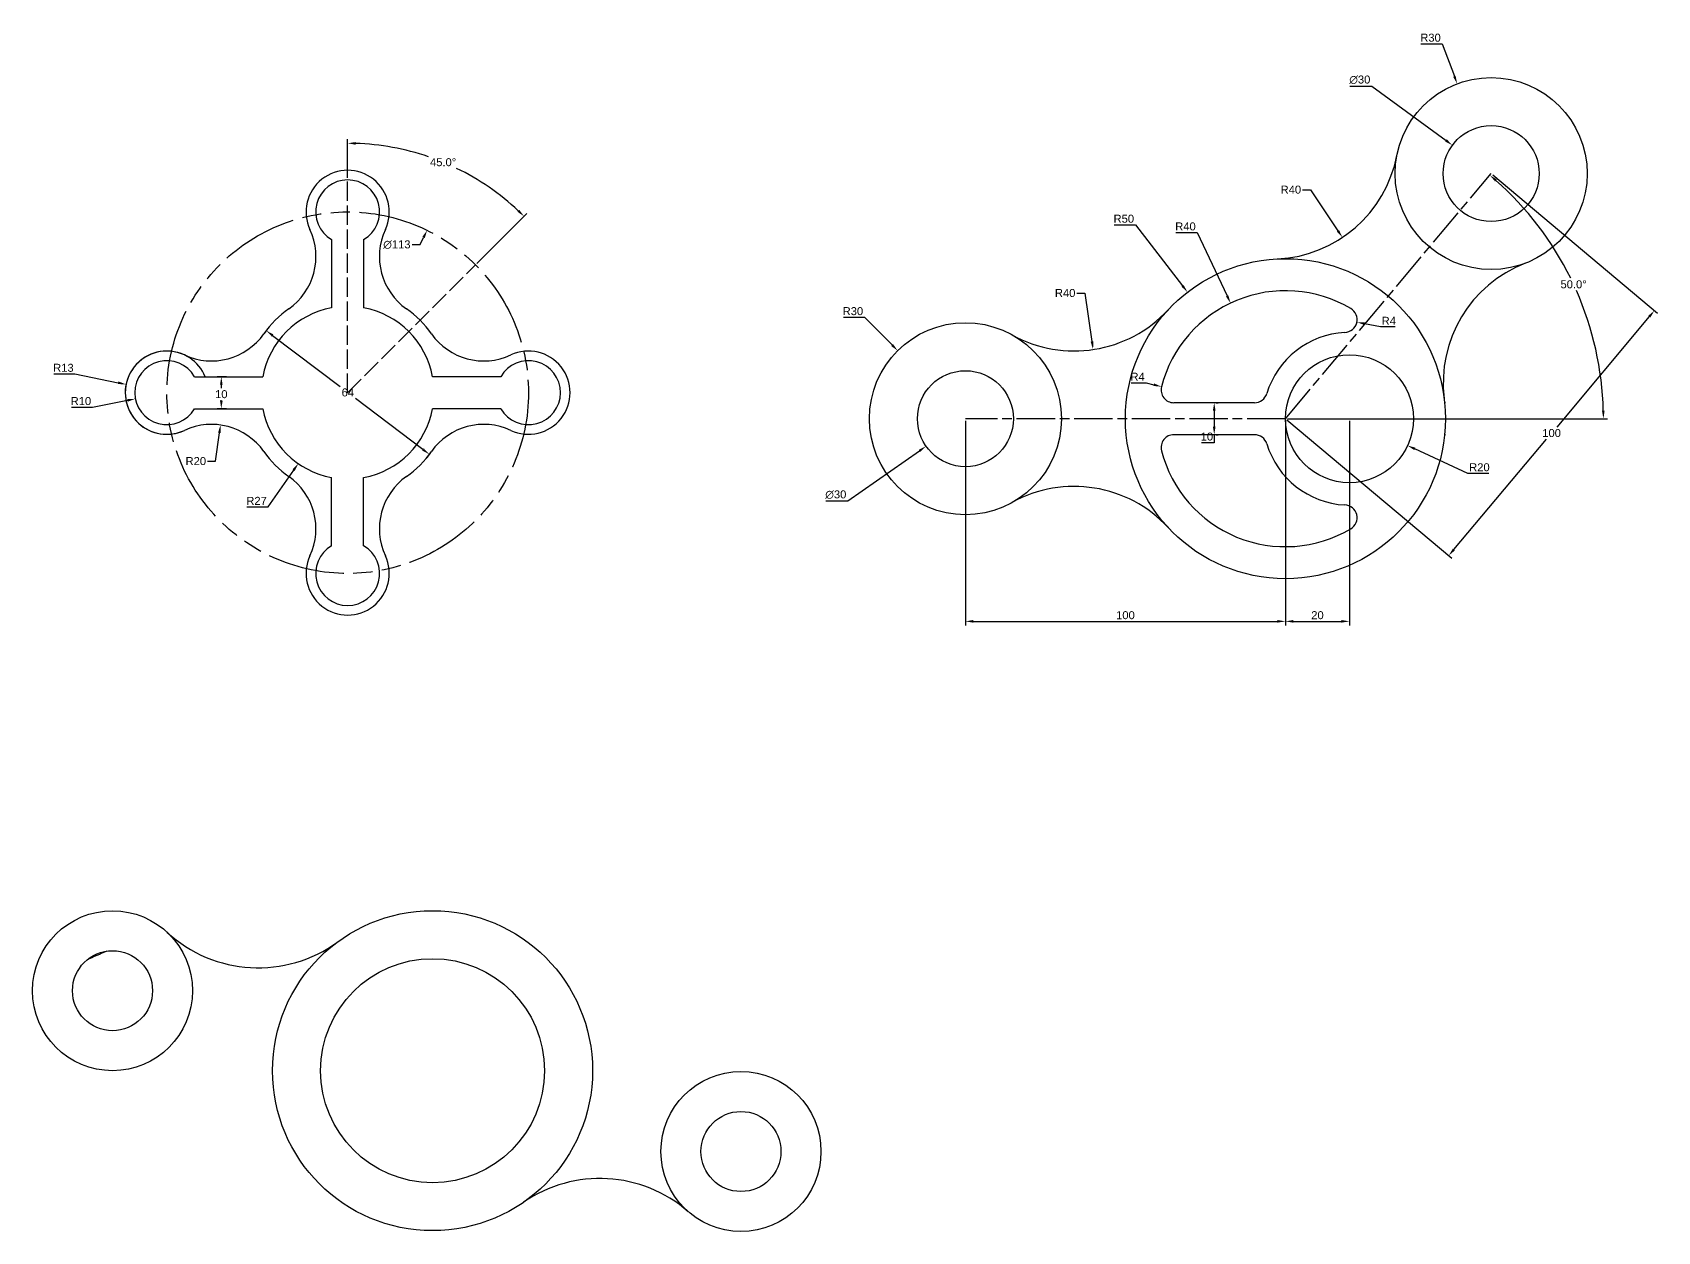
# Model space of a CAD drawing. Header units: millimetres. Extents: x 2266 to 3258, y 1300 to 1675.
# Drawn here: x 2266 to 2774, y 1300 to 1675 of the extents above; entities that cross this region are included whole.
import ezdxf

# ---------------------------------------------------------------- set-up
doc = ezdxf.new("R2010")
doc.units = ezdxf.units.MM
for name, pattern in [('ACAD_ISO02W100', [15, 12, -3]), ('ACAD_ISO08W100', [36, 24, -3, 6, -3]), ('ACAD_ISO09W100', [45, 24, -3, 6, -3, 6, -3])]:
    doc.linetypes.add(name, pattern=pattern)
doc.styles.get("Standard").update_dxf_attribs({"font": 'arial.ttf'})
doc.dimstyles.new('ISO-25', dxfattribs={"dimtxt": 2.5, "dimasz": 2.5, "dimexe": 1.25, "dimexo": 0.625, "dimtad": 1, "dimtih": 1, "dimtoh": 1, "dimdec": 1, "dimdsep": 46, "dimtxsty": 'Standard', "dimcen": 0, "dimadec": 1, "dimazin": 0, "dimtfac": 1, "dimtdec": 1, "dimtofl": 0, "dimtmove": 0, "dimatfit": 3, "dimfxl": 1, "dimarcsym": 0})

# ---------------------------------------------------------------- blocks, each defined once
blk = doc.blocks.new('*D3')
at = {"color": 0, "lineweight": -2, "transparency": 16777216}
for p, q in [((2657.8, 1553.3), (2657.8, 1489.33)), ((2677.8, 1553.3), (2677.8, 1489.33)), ((2660.3, 1490.58), (2675.3, 1490.58))]:
    blk.add_line(p, q, dxfattribs=at)
at = {"color": 0, "transparency": 16777216}
for points in [[(2660.3, 1491), (2660.3, 1490.17), (2657.8, 1490.58)], [(2675.3, 1491), (2675.3, 1490.17), (2677.8, 1490.58)]]:
    blk.add_solid(points, dxfattribs=at)
at = {"layer": 'Defpoints', "color": 0, "transparency": 16777216}
for p in [(2657.8, 1553.92), (2677.8, 1553.92), (2677.8, 1490.58)]:
    blk.add_point(p, dxfattribs=at)
at = {"color": 0, "transparency": 16777216, "insert": (2667.8, 1492.49), "char_height": 2.5, "attachment_point": 5}
blk.add_mtext('20', dxfattribs=at)
blk = doc.blocks.new('*D4')
at = {"color": 0, "lineweight": -2, "transparency": 16777216}
for p, q in [((2557.8, 1553.3), (2557.8, 1489.33)), ((2657.8, 1553.3), (2657.8, 1489.33)), ((2560.3, 1490.58), (2655.3, 1490.58))]:
    blk.add_line(p, q, dxfattribs=at)
at = {"color": 0, "transparency": 16777216}
for points in [[(2560.3, 1491), (2560.3, 1490.17), (2557.8, 1490.58)], [(2655.3, 1491), (2655.3, 1490.17), (2657.8, 1490.58)]]:
    blk.add_solid(points, dxfattribs=at)
at = {"layer": 'Defpoints', "color": 0, "transparency": 16777216}
for p in [(2557.8, 1553.92), (2657.8, 1553.92), (2657.8, 1490.58)]:
    blk.add_point(p, dxfattribs=at)
at = {"color": 0, "transparency": 16777216, "insert": (2607.8, 1492.49), "char_height": 2.5, "attachment_point": 5}
blk.add_mtext('100', dxfattribs=at)
blk = doc.blocks.new('*D5')
at = {"color": 0, "lineweight": -2, "transparency": 16777216}
for p, q in [((2722.56, 1630.13), (2774.05, 1586.92)), ((2771.49, 1585.81), (2742.55, 1551.32)), ((2658.28, 1553.52), (2709.77, 1510.31)), ((2710.42, 1513.03), (2739.36, 1547.52))]:
    blk.add_line(p, q, dxfattribs=at)
at = {"color": 0, "transparency": 16777216}
for points in [[(2771.17, 1586.07), (2771.81, 1585.54), (2773.1, 1587.72)], [(2710.1, 1513.3), (2710.74, 1512.76), (2708.82, 1511.12)]]:
    blk.add_solid(points, dxfattribs=at)
at = {"layer": 'Defpoints', "color": 0, "transparency": 16777216}
for p in [(2722.08, 1630.53), (2773.1, 1587.72), (2657.8, 1553.92)]:
    blk.add_point(p, dxfattribs=at)
at = {"color": 0, "transparency": 16777216, "insert": (2740.96, 1549.42), "char_height": 2.5, "attachment_point": 5}
blk.add_mtext('100', dxfattribs=at)
blk = doc.blocks.new('*D6')
at = {"color": 0, "lineweight": -2, "transparency": 16777216}
for p, q in [((2636.16, 1558.92), (2636.79, 1558.92)), ((2635.54, 1556.42), (2635.54, 1551.42)), ((2635.54, 1548.92), (2635.54, 1546.42)), ((2636.16, 1548.92), (2636.79, 1548.92)), ((2635.54, 1546.42), (2631.58, 1546.42))]:
    blk.add_line(p, q, dxfattribs=at)
at = {"color": 0, "transparency": 16777216}
for points in [[(2635.12, 1556.42), (2635.96, 1556.42), (2635.54, 1558.92)], [(2635.12, 1551.42), (2635.96, 1551.42), (2635.54, 1548.92)]]:
    blk.add_solid(points, dxfattribs=at)
at = {"layer": 'Defpoints', "color": 0, "transparency": 16777216}
for p in [(2635.54, 1558.92), (2635.54, 1548.92), (2635.54, 1548.92)]:
    blk.add_point(p, dxfattribs=at)
at = {"color": 0, "transparency": 16777216, "insert": (2633.25, 1548.33), "char_height": 2.5, "attachment_point": 5}
blk.add_mtext('10', dxfattribs=at)
blk = doc.blocks.new('*D7')
at = {"color": 0, "lineweight": -2, "transparency": 16777216}
blk.add_line((2658.42, 1553.92), (2758.4, 1553.92), dxfattribs=at)
for start, end in [(26.216, 48.5582), (1.4418, 23.7959)]:
    blk.add_arc((2657.8, 1553.92), 99.35, start, end, dxfattribs=at)
at = {"color": 0, "transparency": 16777216}
for points in [[(2723.28, 1628.08), (2723.83, 1628.72), (2721.66, 1630.03)], [(2757.53, 1556.43), (2756.7, 1556.42), (2757.15, 1553.92)]]:
    blk.add_solid(points, dxfattribs=at)
at = {"layer": 'Defpoints', "color": 0, "transparency": 16777216}
for p in [(2722.08, 1630.53), (2752.98, 1582.42), (2557.8, 1553.92), (2657.8, 1553.92), (2657.8, 1553.92)]:
    blk.add_point(p, dxfattribs=at)
at = {"color": 0, "transparency": 16777216, "insert": (2747.84, 1595.91), "char_height": 2.5, "attachment_point": 5}
blk.add_mtext('50.0°', dxfattribs=at)
blk = doc.blocks.new('*D8')
at = {"color": 0, "lineweight": -2, "transparency": 16777216}
for p, q in [((2714.79, 1536.82), (2698.22, 1544.48)), ((2721.38, 1536.82), (2714.79, 1536.82))]:
    blk.add_line(p, q, dxfattribs=at)
at = {"color": 0, "transparency": 16777216}
blk.add_solid([(2698.4, 1544.86), (2698.05, 1544.1), (2695.95, 1545.53)], dxfattribs=at)
at = {"layer": 'Defpoints', "color": 0, "transparency": 16777216}
for p in [(2677.8, 1553.92), (2695.95, 1545.53)]:
    blk.add_point(p, dxfattribs=at)
at = {"color": 0, "transparency": 16777216, "insert": (2718.4, 1538.72), "char_height": 2.5, "attachment_point": 5}
blk.add_mtext('R20', dxfattribs=at)
blk = doc.blocks.new('*D9')
at = {"color": 0, "lineweight": -2, "transparency": 16777216}
for p, q in [((2623.57, 1612.1), (2630.16, 1612.1)), ((2630.16, 1612.1), (2639.56, 1592.31))]:
    blk.add_line(p, q, dxfattribs=at)
at = {"color": 0, "transparency": 16777216}
blk.add_solid([(2639.94, 1592.49), (2639.19, 1592.13), (2640.64, 1590.05)], dxfattribs=at)
at = {"layer": 'Defpoints', "color": 0, "transparency": 16777216}
for p in [(2640.64, 1590.05), (2657.8, 1553.92)]:
    blk.add_point(p, dxfattribs=at)
at = {"color": 0, "transparency": 16777216, "insert": (2626.56, 1614), "char_height": 2.5, "attachment_point": 5}
blk.add_mtext('R40', dxfattribs=at)
blk = doc.blocks.new('*D10')
at = {"color": 0, "lineweight": -2, "transparency": 16777216}
for p, q in [((2604.31, 1614.5), (2610.9, 1614.5)), ((2610.9, 1614.5), (2625.66, 1595.44))]:
    blk.add_line(p, q, dxfattribs=at)
at = {"color": 0, "transparency": 16777216}
blk.add_solid([(2625.99, 1595.69), (2625.33, 1595.18), (2627.19, 1593.46)], dxfattribs=at)
at = {"layer": 'Defpoints', "color": 0, "transparency": 16777216}
for p in [(2627.19, 1593.46), (2657.8, 1553.92)]:
    blk.add_point(p, dxfattribs=at)
at = {"color": 0, "transparency": 16777216, "insert": (2607.29, 1616.41), "char_height": 2.5, "attachment_point": 5}
blk.add_mtext('R50', dxfattribs=at)
blk = doc.blocks.new('*D11')
at = {"color": 0, "lineweight": -2, "transparency": 16777216}
for p, q in [((2663.1, 1625.5), (2665.6, 1625.5)), ((2665.6, 1625.5), (2674.2, 1612.64))]:
    blk.add_line(p, q, dxfattribs=at)
at = {"color": 0, "transparency": 16777216}
blk.add_solid([(2674.55, 1612.88), (2673.85, 1612.41), (2675.59, 1610.57)], dxfattribs=at)
at = {"layer": 'Defpoints', "color": 0, "transparency": 16777216}
for p in [(2653.35, 1643.81), (2675.59, 1610.57)]:
    blk.add_point(p, dxfattribs=at)
at = {"color": 0, "transparency": 16777216, "insert": (2659.49, 1625.5), "char_height": 2.5, "attachment_point": 5}
blk.add_mtext('R40', dxfattribs=at)
blk = doc.blocks.new('*D12')
at = {"color": 0, "lineweight": -2, "transparency": 16777216}
for p, q in [((2592.57, 1593.19), (2595.07, 1593.19)), ((2595.07, 1593.19), (2597.34, 1578.02))]:
    blk.add_line(p, q, dxfattribs=at)
at = {"color": 0, "transparency": 16777216}
blk.add_solid([(2597.75, 1578.08), (2596.92, 1577.96), (2597.7, 1575.55)], dxfattribs=at)
at = {"layer": 'Defpoints', "color": 0, "transparency": 16777216}
for p in [(2591.8, 1615.11), (2597.7, 1575.55)]:
    blk.add_point(p, dxfattribs=at)
at = {"color": 0, "transparency": 16777216, "insert": (2588.96, 1593.19), "char_height": 2.5, "attachment_point": 5}
blk.add_mtext('R40', dxfattribs=at)
blk = doc.blocks.new('*D13')
at = {"color": 0, "lineweight": -2, "transparency": 16777216}
for p, q in [((2519.66, 1585.62), (2526.25, 1585.62)), ((2526.25, 1585.62), (2534.87, 1576.96))]:
    blk.add_line(p, q, dxfattribs=at)
at = {"color": 0, "transparency": 16777216}
blk.add_solid([(2535.17, 1577.25), (2534.58, 1576.66), (2536.63, 1575.19)], dxfattribs=at)
at = {"layer": 'Defpoints', "color": 0, "transparency": 16777216}
for p in [(2536.63, 1575.19), (2557.8, 1553.92)]:
    blk.add_point(p, dxfattribs=at)
at = {"color": 0, "transparency": 16777216, "insert": (2522.64, 1587.52), "char_height": 2.5, "attachment_point": 5}
blk.add_mtext('R30', dxfattribs=at)
blk = doc.blocks.new('*D14')
at = {"color": 0, "lineweight": -2, "transparency": 16777216}
for p, q in [((2521.06, 1528.21), (2543.46, 1543.89)), ((2514.14, 1528.21), (2521.06, 1528.21))]:
    blk.add_line(p, q, dxfattribs=at)
at = {"color": 0, "transparency": 16777216}
blk.add_solid([(2543.22, 1544.23), (2543.7, 1543.55), (2545.51, 1545.32)], dxfattribs=at)
at = {"layer": 'Defpoints', "color": 0, "transparency": 16777216}
for p in [(2570.09, 1562.53), (2545.51, 1545.32)]:
    blk.add_point(p, dxfattribs=at)
at = {"color": 0, "transparency": 16777216, "insert": (2517.29, 1530.18), "char_height": 2.5, "attachment_point": 5}
blk.add_mtext('∅30', dxfattribs=at)
blk = doc.blocks.new('*D15')
at = {"color": 0, "lineweight": -2, "transparency": 16777216}
for p, q in [((2700.15, 1671.08), (2706.74, 1671.08)), ((2706.74, 1671.08), (2710.58, 1660.93))]:
    blk.add_line(p, q, dxfattribs=at)
at = {"color": 0, "transparency": 16777216}
blk.add_solid([(2710.97, 1661.08), (2710.19, 1660.78), (2711.47, 1658.59)], dxfattribs=at)
at = {"layer": 'Defpoints', "color": 0, "transparency": 16777216}
for p in [(2711.47, 1658.59), (2722.08, 1630.53)]:
    blk.add_point(p, dxfattribs=at)
at = {"color": 0, "transparency": 16777216, "insert": (2703.13, 1672.99), "char_height": 2.5, "attachment_point": 5}
blk.add_mtext('R30', dxfattribs=at)
blk = doc.blocks.new('*D16')
at = {"color": 0, "lineweight": -2, "transparency": 16777216}
for p, q in [((2677.89, 1657.86), (2684.81, 1657.86)), ((2684.81, 1657.86), (2707.97, 1640.88))]:
    blk.add_line(p, q, dxfattribs=at)
at = {"color": 0, "transparency": 16777216}
blk.add_solid([(2708.21, 1641.21), (2707.72, 1640.54), (2709.98, 1639.4)], dxfattribs=at)
at = {"layer": 'Defpoints', "color": 0, "transparency": 16777216}
for p in [(2709.98, 1639.4), (2734.17, 1621.66)]:
    blk.add_point(p, dxfattribs=at)
at = {"color": 0, "transparency": 16777216, "insert": (2681.03, 1659.84), "char_height": 2.5, "attachment_point": 5}
blk.add_mtext('∅30', dxfattribs=at)
blk = doc.blocks.new('*D17')
at = {"color": 0, "lineweight": -2, "transparency": 16777216}
for p, q in [((2687.45, 1582.63), (2682.55, 1583.61)), ((2692.1, 1582.63), (2687.45, 1582.63))]:
    blk.add_line(p, q, dxfattribs=at)
at = {"color": 0, "transparency": 16777216}
blk.add_solid([(2682.63, 1584.02), (2682.47, 1583.2), (2680.1, 1584.1)], dxfattribs=at)
at = {"layer": 'Defpoints', "color": 0, "transparency": 16777216}
for p in [(2676.17, 1584.88), (2680.1, 1584.1)]:
    blk.add_point(p, dxfattribs=at)
at = {"color": 0, "transparency": 16777216, "insert": (2690.09, 1584.51), "char_height": 2.5, "attachment_point": 5}
blk.add_mtext('R4', dxfattribs=at)
blk = doc.blocks.new('*D19')
at = {"color": 0, "lineweight": -2, "transparency": 16777216}
for p, q in [((2609.58, 1565.17), (2614.23, 1565.17)), ((2614.23, 1565.17), (2616.65, 1564.55))]:
    blk.add_line(p, q, dxfattribs=at)
at = {"color": 0, "transparency": 16777216}
blk.add_solid([(2616.75, 1564.95), (2616.55, 1564.15), (2619.07, 1563.92)], dxfattribs=at)
at = {"layer": 'Defpoints', "color": 0, "transparency": 16777216}
for p in [(2619.07, 1563.92), (2622.94, 1562.92)]:
    blk.add_point(p, dxfattribs=at)
at = {"color": 0, "transparency": 16777216, "insert": (2611.59, 1567.05), "char_height": 2.5, "attachment_point": 5}
blk.add_mtext('R4', dxfattribs=at)
blk = doc.blocks.new('*D56')
at = {"color": 0, "lineweight": -2, "transparency": 16777216}
for p, q in [((2339.61, 1581.8), (2338.57, 1580.44)), ((2341.32, 1579.93), (2362.39, 1563.95)), ((2388.3, 1544.3), (2367.23, 1560.28)), ((2390.56, 1543.15), (2389.53, 1541.79))]:
    blk.add_line(p, q, dxfattribs=at)
at = {"color": 0, "transparency": 16777216}
for points in [[(2341.57, 1580.26), (2341.07, 1579.6), (2339.33, 1581.44)], [(2388.55, 1544.63), (2388.04, 1543.97), (2390.29, 1542.79)]]:
    blk.add_solid(points, dxfattribs=at)
at = {"layer": 'Defpoints', "color": 0, "transparency": 16777216}
for p in [(2339.98, 1582.3), (2390.94, 1543.65), (2390.29, 1542.79)]:
    blk.add_point(p, dxfattribs=at)
at = {"color": 0, "transparency": 16777216, "insert": (2364.81, 1562.11), "char_height": 2.5, "attachment_point": 5}
blk.add_mtext('64', dxfattribs=at)
blk = doc.blocks.new('*D57')
at = {"color": 0, "lineweight": -2, "transparency": 16777216}
for p, q in [((2364.76, 1629.18), (2364.76, 1641.25)), ((2405.16, 1602.45), (2420.77, 1618.06))]:
    blk.add_line(p, q, dxfattribs=at)
for start, end in [(71.1024, 88.1624), (46.8376, 64.0907)]:
    blk.add_arc((2364.76, 1562.05), 77.95, start, end, dxfattribs=at)
at = {"color": 0, "transparency": 16777216}
for points in [[(2367.26, 1639.55), (2367.27, 1640.38), (2364.76, 1640)], [(2418.38, 1619.21), (2417.8, 1618.61), (2419.88, 1617.17)]]:
    blk.add_solid(points, dxfattribs=at)
at = {"layer": 'Defpoints', "color": 0, "transparency": 16777216}
for p in [(2364.76, 1628.55), (2403.74, 1629.56), (2404.71, 1602.01), (2364.76, 1562.05), (2364.76, 1562.05)]:
    blk.add_point(p, dxfattribs=at)
at = {"color": 0, "transparency": 16777216, "insert": (2394.59, 1634.07), "char_height": 2.5, "attachment_point": 5}
blk.add_mtext('45.0°', dxfattribs=at)
blk = doc.blocks.new('*D58')
at = {"color": 0, "lineweight": -2, "transparency": 16777216}
for p, q in [((2387.39, 1608.32), (2388.49, 1610.56)), ((2384.89, 1608.32), (2387.39, 1608.32))]:
    blk.add_line(p, q, dxfattribs=at)
at = {"color": 0, "transparency": 16777216}
blk.add_solid([(2388.11, 1610.75), (2388.86, 1610.38), (2389.59, 1612.81)], dxfattribs=at)
at = {"layer": 'Defpoints', "color": 0, "transparency": 16777216}
for p in [(2389.59, 1612.81), (2339.94, 1511.3)]:
    blk.add_point(p, dxfattribs=at)
at = {"color": 0, "transparency": 16777216, "insert": (2380.14, 1608.32), "char_height": 2.5, "attachment_point": 5}
blk.add_mtext('∅113', dxfattribs=at)
blk = doc.blocks.new('*D59')
at = {"color": 0, "lineweight": -2, "transparency": 16777216}
for p, q in [((2323.42, 1540.66), (2324.67, 1549.48)), ((2320.92, 1540.66), (2323.42, 1540.66))]:
    blk.add_line(p, q, dxfattribs=at)
at = {"color": 0, "transparency": 16777216}
blk.add_solid([(2324.26, 1549.54), (2325.08, 1549.42), (2325.02, 1551.95)], dxfattribs=at)
at = {"layer": 'Defpoints', "color": 0, "transparency": 16777216}
for p in [(2325.02, 1551.95), (2322.22, 1532.15)]:
    blk.add_point(p, dxfattribs=at)
at = {"color": 0, "transparency": 16777216, "insert": (2317.32, 1540.66), "char_height": 2.5, "attachment_point": 5}
blk.add_mtext('R20', dxfattribs=at)
blk = doc.blocks.new('*D60')
at = {"color": 0, "lineweight": -2, "transparency": 16777216}
for p, q in [((2339.91, 1526.36), (2347.91, 1537.84)), ((2333.31, 1526.36), (2339.91, 1526.36))]:
    blk.add_line(p, q, dxfattribs=at)
at = {"color": 0, "transparency": 16777216}
blk.add_solid([(2347.57, 1538.08), (2348.25, 1537.6), (2349.34, 1539.89)], dxfattribs=at)
at = {"layer": 'Defpoints', "color": 0, "transparency": 16777216}
for p in [(2364.76, 1562.05), (2349.34, 1539.89)]:
    blk.add_point(p, dxfattribs=at)
at = {"color": 0, "transparency": 16777216, "insert": (2336.3, 1528.24), "char_height": 2.5, "attachment_point": 5}
blk.add_mtext('R27', dxfattribs=at)
blk = doc.blocks.new('*D61')
at = {"color": 0, "lineweight": -2, "transparency": 16777216}
for p, q in [((2326.95, 1567.05), (2324.03, 1567.05)), ((2325.28, 1564.55), (2325.28, 1563.47)), ((2325.28, 1559.55), (2325.28, 1559.67)), ((2326.95, 1557.05), (2324.03, 1557.05))]:
    blk.add_line(p, q, dxfattribs=at)
at = {"color": 0, "transparency": 16777216}
for points in [[(2324.87, 1564.55), (2325.7, 1564.55), (2325.28, 1567.05)], [(2324.87, 1559.55), (2325.7, 1559.55), (2325.28, 1557.05)]]:
    blk.add_solid(points, dxfattribs=at)
at = {"layer": 'Defpoints', "color": 0, "transparency": 16777216}
for p in [(2327.58, 1567.05), (2325.28, 1557.05), (2327.58, 1557.05)]:
    blk.add_point(p, dxfattribs=at)
at = {"color": 0, "transparency": 16777216, "insert": (2325.28, 1561.57), "char_height": 2.5, "attachment_point": 5}
blk.add_mtext('10', dxfattribs=at)
blk = doc.blocks.new('*D62')
at = {"color": 0, "lineweight": -2, "transparency": 16777216}
for p, q in [((2285.02, 1557.52), (2295.99, 1559.66)), ((2278.43, 1557.52), (2285.02, 1557.52))]:
    blk.add_line(p, q, dxfattribs=at)
at = {"color": 0, "transparency": 16777216}
blk.add_solid([(2295.91, 1560.07), (2296.07, 1559.25), (2298.45, 1560.14)], dxfattribs=at)
at = {"layer": 'Defpoints', "color": 0, "transparency": 16777216}
for p in [(2298.45, 1560.14), (2308.26, 1562.05)]:
    blk.add_point(p, dxfattribs=at)
at = {"color": 0, "transparency": 16777216, "insert": (2281.41, 1559.42), "char_height": 2.5, "attachment_point": 5}
blk.add_mtext('R10', dxfattribs=at)
blk = doc.blocks.new('*D63')
at = {"color": 0, "lineweight": -2, "transparency": 16777216}
for p, q in [((2272.96, 1567.9), (2279.55, 1567.9)), ((2279.55, 1567.9), (2293.07, 1565.15))]:
    blk.add_line(p, q, dxfattribs=at)
at = {"color": 0, "transparency": 16777216}
blk.add_solid([(2293.16, 1565.56), (2292.99, 1564.74), (2295.52, 1564.65)], dxfattribs=at)
at = {"layer": 'Defpoints', "color": 0, "transparency": 16777216}
for p in [(2295.52, 1564.65), (2308.26, 1562.05)]:
    blk.add_point(p, dxfattribs=at)
at = {"color": 0, "transparency": 16777216, "insert": (2275.94, 1569.81), "char_height": 2.5, "attachment_point": 5}
blk.add_mtext('R13', dxfattribs=at)

msp = doc.modelspace()

# ---------------------------------------------------------------- linework, layer by layer
at = {"linetype": 'ACAD_ISO08W100', "ltscale": 0.5}
for q in [(2722.08, 1630.53), (2557.8, 1553.92)]:
    msp.add_line((2657.8, 1553.92), q, dxfattribs=at)
at = {"linetype": 'ACAD_ISO02W100', "ltscale": 0.5}
for q in [(2364.76, 1628.55), (2404.71, 1602.01)]:
    msp.add_line((2364.76, 1562.05), q, dxfattribs=at)
for p, q in [((2359.76, 1609.89), (2359.76, 1588.59)), ((2369.76, 1609.89), (2369.76, 1588.59)), ((2316.92, 1567.05), (2338.23, 1567.05)), ((2412.6, 1567.05), (2391.3, 1567.05)), ((2608.05, 1558.92), (2607.8, 1558.92)), ((2648.14, 1558.92), (2622.94, 1558.92)), ((2707.8, 1558.92), (2707.55, 1558.92)), ((2316.92, 1557.05), (2338.23, 1557.05)), ((2412.6, 1557.05), (2391.3, 1557.05)), ((2608.05, 1548.92), (2607.8, 1548.92)), ((2648.14, 1548.92), (2622.94, 1548.92)), ((2707.8, 1548.92), (2707.55, 1548.92)), ((2359.76, 1514.21), (2359.76, 1535.52)), ((2369.76, 1514.21), (2369.76, 1535.52))]:
    msp.add_line(p, q)
for centre, radius in [((2722.08, 1630.53), 30), ((2722.08, 1630.53), 15), ((2657.8, 1553.92), 50), ((2557.8, 1553.92), 30), ((2677.8, 1553.92), 20), ((2557.8, 1553.92), 15), ((2291.29, 1375.14), 25), ((2391.29, 1350.14), 50), ((2291.29, 1375.14), 12.5), ((2391.29, 1350.14), 35), ((2487.67, 1324.88), 25), ((2487.67, 1324.88), 12.5)]:
    msp.add_circle(centre, radius)
at = {"linetype": 'ACAD_ISO09W100'}
msp.add_circle((2364.76, 1562.05), 56.5, dxfattribs=at)
for centre, radius, start, end in [((2653.35, 1643.81), 40, 272.8334, 349.0593), ((2364.76, 1618.55), 13, 334.9778, 205.0222), ((2364.76, 1618.55), 10, 300, 240), ((2334.86, 1604.6), 20, 305.1034, 25.0222), ((2394.67, 1604.6), 20, 154.9778, 234.8966), ((2747.1, 1565.15), 40, 110.9407, 187.1666), ((2657.8, 1553.92), 40, 59.3084, 165.5225), ((2364.76, 1562.05), 27, 100.6719, 169.3281), ((2364.76, 1562.05), 32, 125.1034, 144.8966), ((2364.76, 1562.05), 27, 10.6719, 79.3281), ((2364.76, 1562.05), 32, 35.1034, 54.8966), ((2591.8, 1615.11), 40, 240.9407, 317.1666), ((2676.17, 1584.88), 4, 273.0048, 59.3084), ((2322.22, 1591.96), 20, 244.9778, 324.8966), ((2407.3, 1591.96), 20, 215.1034, 295.0222), ((2677.8, 1553.92), 27, 93.0048, 163.1227), ((2308.26, 1562.05), 13, 22.6199, 295.0222), ((2308.26, 1562.05), 13, 64.9778, 295.0222), ((2421.26, 1562.05), 13, 244.9778, 115.0222), ((2421.26, 1562.05), 13, 244.9778, 115.0222), ((2308.26, 1562.05), 10, 30, 330), ((2308.26, 1562.05), 10, 30, 330), ((2421.26, 1562.05), 10, 210, 150), ((2421.26, 1562.05), 10, 210, 150), ((2622.94, 1562.92), 4, 165.5225, 270), ((2648.14, 1562.92), 4, 270, 343.1227), ((2364.76, 1562.05), 27, 190.6719, 259.3281), ((2364.76, 1562.05), 27, 280.6719, 349.3281), ((2322.22, 1532.15), 20, 35.1034, 115.0222), ((2407.3, 1532.15), 20, 64.9778, 144.8966), ((2622.94, 1544.92), 4, 90, 194.4775), ((2648.14, 1544.92), 4, 16.8773, 90), ((2364.76, 1562.05), 32, 215.1034, 234.8966), ((2364.76, 1562.05), 32, 305.1034, 324.8966), ((2657.8, 1553.92), 40, 194.4775, 300.6916), ((2677.8, 1553.92), 27, 196.8773, 266.9952), ((2334.86, 1519.51), 20, 334.9778, 54.8966), ((2394.67, 1519.51), 20, 125.1034, 205.0222), ((2591.8, 1492.74), 40, 42.8334, 119.0593), ((2676.17, 1522.97), 4, 300.6916, 86.9952), ((2364.76, 1505.55), 10, 120, 60), ((2364.76, 1505.55), 10, 120, 60), ((2364.76, 1505.55), 13, 154.9778, 25.0222), ((2364.76, 1505.55), 13, 154.9778, 25.0222), ((2336.82, 1424.29), 42, 227.1835, 306.2985), ((2365.28, 1209.18), 193.75, 113.0075, 115.0537), ((2443.56, 1274.44), 42, 48.8357, 124.6283)]:
    msp.add_arc(centre, radius, start, end)

# ---------------------------------------------------------------- dimensions: what is measured, and where the dimension line sits
for center, mpoint, picture, middle in [((2722.08, 1630.53), (2711.47, 1658.59), '*D15', (2703.13, 1671.08)), ((2653.35, 1643.81), (2675.59, 1610.57), '*D11', (2659.49, 1625.5)), ((2591.8, 1615.11), (2597.7, 1575.55), '*D12', (2588.96, 1593.19)), ((2657.8, 1553.92), (2627.19, 1593.46), '*D10', (2607.29, 1614.5)), ((2657.8, 1553.92), (2640.64, 1590.05), '*D9', (2626.56, 1612.1)), ((2557.8, 1553.92), (2536.63, 1575.19), '*D13', (2522.64, 1585.62)), ((2308.26, 1562.05), (2295.52, 1564.65), '*D63', (2279.55, 1567.9)), ((2308.26, 1562.05), (2298.45, 1560.14), '*D62', (2285.02, 1557.52)), ((2364.76, 1562.05), (2349.34, 1539.89), '*D60', (2336.3, 1526.36)), ((2677.8, 1553.92), (2695.95, 1545.53), '*D8', (2718.4, 1536.82)), ((2322.22, 1532.15), (2325.02, 1551.95), '*D59', (2317.32, 1540.66))]:
    dim = msp.add_radius_dim(center=center, mpoint=mpoint, dimstyle='ISO-25')
    dim.commit()
    dim.dimension.update_dxf_attribs({"geometry": picture, "text_midpoint": middle, "dimtype": 164})
for p1, p2, picture, middle in [((2734.17, 1621.66), (2709.98, 1639.4), '*D16', (2681.03, 1657.86)), ((2339.94, 1511.3), (2389.59, 1612.81), '*D58', (2380.14, 1608.32)), ((2570.09, 1562.53), (2545.51, 1545.32), '*D14', (2517.29, 1528.21))]:
    dim = msp.add_diameter_dim_2p(p1=p1, p2=p2, dimstyle='ISO-25')
    dim.commit()
    dim.dimension.update_dxf_attribs({"geometry": picture, "text_midpoint": middle, "dimtype": 163})
for base, line1, line2, picture, middle in [((2403.74, 1629.56), ((2364.76, 1562.05), (2404.71, 1602.01)), ((2364.76, 1562.05), (2364.76, 1628.55)), '*D57', (2394.59, 1634.07)), ((2752.98, 1582.42), ((2657.8, 1553.92), (2557.8, 1553.92)), ((2657.8, 1553.92), (2722.08, 1630.53)), '*D7', (2747.84, 1595.91))]:
    dim = msp.add_angular_dim_2l(base=base, line1=line1, line2=line2, dimstyle='ISO-25')
    dim.commit()
    dim.dimension.update_dxf_attribs({"geometry": picture, "text_midpoint": middle})
for p1, p2, distance, picture, middle in [((2657.8, 1553.92), (2722.08, 1630.53), -66.6, '*D5', (2740.96, 1549.42)), ((2339.98, 1582.3), (2390.94, 1543.65), -1.08, '*D56', (2364.81, 1562.11))]:
    dim = msp.add_aligned_dim(p1=p1, p2=p2, distance=distance, dimstyle='ISO-25')
    dim.commit()
    dim.dimension.update_dxf_attribs({"geometry": picture, "text_midpoint": middle})
for center, mpoint, picture, middle in [((2676.17, 1584.88), (2680.1, 1584.1), '*D17', (2687.45, 1582.63)), ((2622.94, 1562.92), (2619.07, 1563.92), '*D19', (2611.59, 1567.05))]:
    dim = msp.add_radius_dim(center=center, mpoint=mpoint, dimstyle='ISO-25')
    dim.commit()
    dim.dimension.update_dxf_attribs({"geometry": picture, "text_midpoint": middle})
dim = msp.add_linear_dim(base=(2325.28, 1557.05), p1=(2327.58, 1567.05), p2=(2327.58, 1557.05), angle=90, dimstyle='ISO-25')
dim.commit()
dim.dimension.update_dxf_attribs({"geometry": '*D61', "text_midpoint": (2325.28, 1561.57), "dimtype": 160})
dim = msp.add_linear_dim(base=(2635.54, 1548.92), p1=(2635.54, 1558.92), p2=(2635.54, 1548.92), angle=90, dimstyle='ISO-25')
dim.commit()
dim.dimension.update_dxf_attribs({"geometry": '*D6', "text_midpoint": (2633.25, 1548.33)})
for base, p1, p2, picture, middle in [((2657.8, 1490.58), (2557.8, 1553.92), (2657.8, 1553.92), '*D4', (2607.8, 1492.49)), ((2677.8, 1490.58), (2657.8, 1553.92), (2677.8, 1553.92), '*D3', (2667.8, 1492.49))]:
    dim = msp.add_linear_dim(base=base, p1=p1, p2=p2, dimstyle='ISO-25')
    dim.commit()
    dim.dimension.update_dxf_attribs({"geometry": picture, "text_midpoint": middle})

doc.saveas('drawing.dxf')
